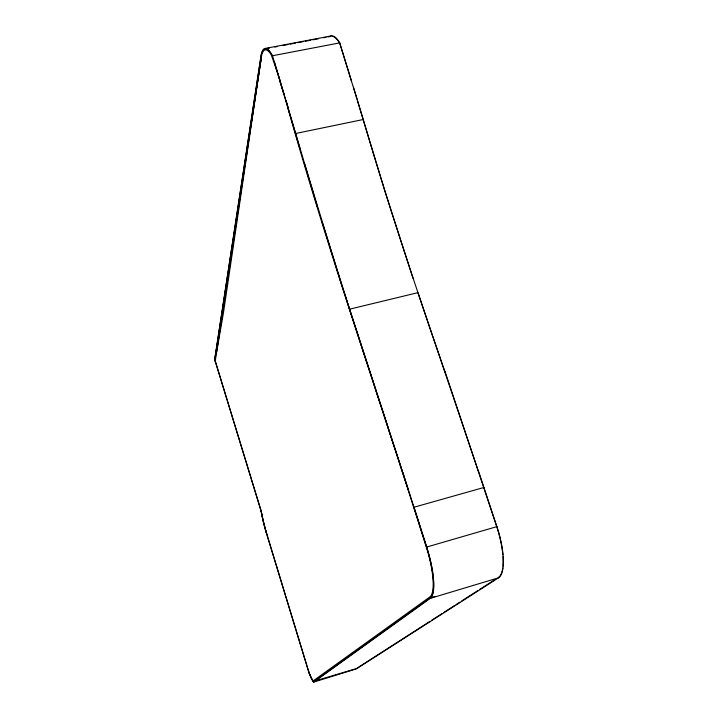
<?xml version="1.0" encoding="UTF-8"?>
<svg xmlns="http://www.w3.org/2000/svg" width="718" height="718" viewBox="0 0 718 718"><rect width="100%" height="100%" fill="white"/><g stroke="black" fill="none" stroke-linecap="round" stroke-linejoin="round"><path stroke-width="1.08" d="M261.325 57.234L223.469 312.734L216.656 351.883M299.891 148.294C290.485 117.061 282.282 85.263 271.18 54.667A41.698 9.738 79 0 0 261.523 56.013L215.212 361.334L214.664 359.538L260.742 57.35A43.071 10.061 79 0 1 272.481 55.753L339.74 42.874L356.99 99.156M214.745 359.673L260.858 57.682A42.667 9.962 79 0 1 271.135 53.796L272.454 56.058M261.128 58.454L214.933 359.978L261.567 512.742A33.908 5.466 74.7 0 0 266.809 534.004L309.198 673.143A18.659 2.962 73.6 0 0 313.281 681.472L355.311 668.916M215.158 361.028L261.083 510.615A34.76 5.6 74.7 0 0 266.719 534.165L308.749 672.075A18.928 3.007 73.6 0 0 313.667 682.1L356.451 668.844L498.48 577.837A46.302 14.683 73 0 0 496.892 526.635L478.35 470.64M313.604 681.84L430.082 597.968L435.413 596.362M313.667 682.1L430.217 598.372L498.48 577.837M356.388 668.584L429.714 621.501M431.59 620.298L441.929 613.657M443.814 612.454L454.153 605.812M456.038 604.601L459.798 602.187M461.674 600.984L477.658 590.717M479.534 589.514L494.576 579.857M430.217 598.372A46.903 12.323 73.4 0 0 426.707 547.044L496.892 526.635M483.932 487.477L414.008 507.231L426.707 547.044M321.888 221.261L349.585 309.18L417.957 292.648L478.233 470.73M280.047 81.906L295.69 133.485L363.218 119.529C388.241 204.397 415.991 288.439 445.043 371.996M265.014 48.483L331.276 35.9M267.258 48.483L269.438 48.07M274.868 47.038L277.04 46.625M282.47 45.593L287.9 44.561M290.072 44.148L295.502 43.116M297.674 42.703L303.104 41.671M305.276 41.258L310.714 40.226M312.886 39.813L318.316 38.781M323.746 37.749L325.918 37.345M328.09 36.932L330.262 36.519M338.734 41.707L339.704 43.179L351.461 80.972M308.821 671.833L309.198 672.865A18.04 2.863 73.6 0 0 313.156 680.906L429.759 597.017A45.503 11.955 73.4 0 0 426.339 547.206C380.307 400.68 329.508 255.644 287.774 107.781M445.151 371.87L496.757 526.689A45.889 14.557 73 0 1 502.851 554.718M413.021 278.324L385.081 191.805L357.313 100.233M349.585 309.18L408.434 490.206M403.085 473.108L426.591 547.098M402.986 473.198L340.09 279.948L304.27 162.78M272.481 55.753L284.059 94.39M274.42 62.098L280.244 81.296M353.498 87.192L363.218 119.529M317.347 206.793L295.69 133.485M286.051 100.7L287.99 107.215M261.083 510.615L261.415 512.499A34.5 5.564 74.7 0 0 266.746 534.12M426.591 547.089A46.482 12.215 73.4 0 1 430.082 597.968M330.083 36.331A42.559 12.009 79.9 0 1 339.74 42.874M503.013 556.719A45.889 14.557 73 0 1 502.977 566.089M502.762 567.983A45.889 14.557 73 0 1 502.286 570.559M502.088 571.331A45.889 14.557 73 0 1 500.302 575.486M499.854 576.096A45.889 14.557 73 0 1 498.337 577.443M332.613 36.331A42.156 11.892 79.9 0 1 338.259 40.971"/></g></svg>
